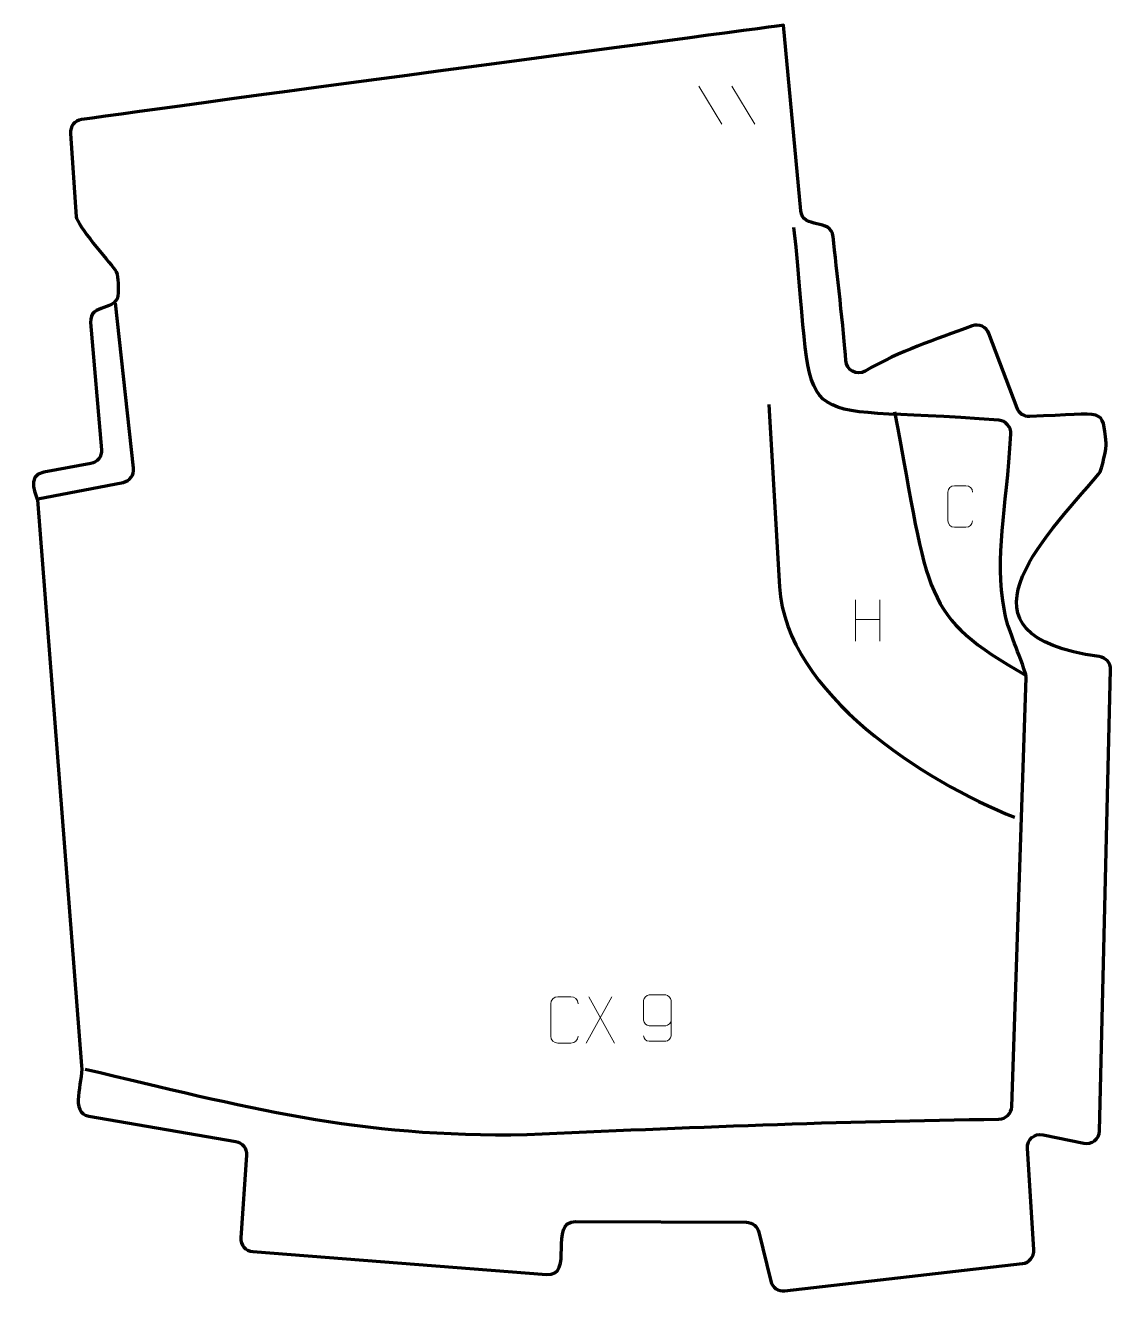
# Model space of a CAD drawing. Header units: millimetres. Extents: x -848 to -264, y 5 to 687.
import ezdxf

# ---------------------------------------------------------------- set-up
doc = ezdxf.new("R2010")
doc.units = ezdxf.units.MM
doc.header["$MEASUREMENT"] = 0
doc.layers.add('layer 1', color=7, linetype='Continuous')
doc.layers.add('layer 2', color=7, linetype='Continuous')

msp = doc.modelspace()

# ---------------------------------------------------------------- linework, layer by layer
at = {"layer": 'layer 1', "color": 230, "lineweight": 200}
msp.add_open_spline([(-817.8397, 635.7799), (-765.8703, 643.3473), (-440.0541, 686.5072), (-440.0541, 686.5072), (-440.0541, 686.5072), (-440.0541, 686.5072), (-430.7722, 586.7597), (-430.7722, 586.7597), (-430.7722, 586.7597), (-429.8172, 576.4957), (-414.4679, 582.9798), (-413.4113, 572.7821), (-413.4113, 572.7821), (-411.6236, 555.5278), (-407.4747, 521.5112), (-406.573, 506.1399), (-406.573, 506.1399), (-406.2786, 500.9013), (-400.5885, 497.8424), (-396.0565, 500.4865), (-396.0565, 500.4865), (-376.9056, 511.6592), (-359.3126, 517.0293), (-338.5541, 524.757), (-338.5541, 524.757), (-334.9523, 526.0978), (-330.9227, 524.2666), (-329.564, 520.6716), (-329.564, 520.6716), (-329.564, 520.6716), (-314.4041, 480.5593), (-314.4041, 480.5593), (-314.4041, 480.5593), (-313.3235, 477.7001), (-310.66, 475.929), (-307.6055, 476.0384), (-307.6055, 476.0384), (-265.4567, 477.5483), (-268.7723, 481.0185), (-266.3857, 461.645), (-266.3857, 461.645), (-266.1702, 459.8962), (-268.5162, 447.3331), (-270.5043, 445.015), (-270.5043, 445.015), (-301.4524, 408.9311), (-352.3264, 357.9482), (-270.1712, 346.8874), (-270.1712, 346.8874), (-266.6175, 346.409), (-264.0213, 343.3673), (-264.1071, 339.7826), (-264.1071, 339.7826), (-264.1071, 339.7826), (-270.0405, 91.6485), (-270.0405, 91.6485), (-270.0405, 91.6485), (-270.1457, 87.2504), (-274.1727, 84.0607), (-278.4781, 84.9655), (-278.4781, 84.9655), (-278.4781, 84.9655), (-300.3964, 89.5713), (-300.3964, 89.5713), (-300.3964, 89.5713), (-304.9478, 90.5277), (-309.1181, 86.916), (-308.8217, 82.2747), (-308.8217, 82.2747), (-308.8217, 82.2747), (-305.3348, 27.6876), (-305.3348, 27.6876), (-305.3348, 27.6876), (-305.097, 23.9648), (-307.8133, 20.7145), (-311.5192, 20.2875), (-311.5192, 20.2875), (-311.5192, 20.2875), (-439.3549, 5.5566), (-439.3549, 5.5566), (-439.3549, 5.5566), (-442.8879, 5.1494), (-446.1276, 7.4127), (-446.9611, 10.87), (-446.9611, 10.87), (-446.9611, 10.87), (-453.291, 37.1263), (-453.291, 37.1263), (-453.291, 37.1263), (-454.0557, 40.298), (-456.7987, 42.4694), (-460.0613, 42.4856), (-460.0613, 42.4856), (-460.0613, 42.4856), (-552.0254, 42.9421), (-552.0254, 42.9421), (-552.0254, 42.9421), (-566.5922, 43.0144), (-552.3972, 13.1741), (-567.5464, 14.3553), (-567.5464, 14.3553), (-567.5464, 14.3553), (-725.7485, 26.6903), (-725.7485, 26.6903), (-725.7485, 26.6903), (-729.5738, 26.9886), (-732.4565, 30.3331), (-732.1871, 34.1605), (-732.1871, 34.1605), (-732.1871, 34.1605), (-729.0592, 78.6108), (-729.0592, 78.6108), (-729.0592, 78.6108), (-728.8059, 82.2122), (-731.2985, 85.3897), (-734.8566, 86.001), (-734.8566, 86.001), (-734.8566, 86.001), (-813.8681, 99.5762), (-813.8681, 99.5762), (-813.8681, 99.5762), (-824.4483, 101.3939), (-817.0758, 117.6035), (-817.7827, 126.6501), (-817.7827, 126.6501), (-817.7827, 126.6501), (-841.5617, 431.1293), (-841.5617, 431.1293), (-841.5617, 431.1293), (-841.6478, 432.2328), (-848.0971, 444.3379), (-838.1648, 446.127), (-838.1648, 446.127), (-838.1648, 446.127), (-812.8855, 450.6806), (-812.8855, 450.6806), (-812.8855, 450.6806), (-809.3179, 451.3232), (-806.8459, 454.5472), (-807.1513, 458.1594), (-807.1513, 458.1594), (-807.1513, 458.1594), (-812.9422, 526.6657), (-812.9422, 526.6657), (-812.9422, 526.6657), (-813.8419, 537.3104), (-797.8585, 532.2658), (-798.1451, 542.6194), (-798.1451, 542.6194), (-798.2709, 547.1656), (-797.7065, 552.3002), (-799.8717, 555.0506), (-799.8717, 555.0506), (-803.4741, 559.6266), (-820.4206, 579.2151), (-820.7146, 583.4927), (-820.7146, 583.4927), (-820.7146, 583.4927), (-823.8004, 628.3747), (-823.8004, 628.3747), (-823.8004, 628.3747), (-824.0518, 632.0302), (-821.4644, 635.2446), (-817.8397, 635.7799)], degree=3, knots=[0, 0, 0, 0, 0.02380952, 0.02380952, 0.02380952, 0.02380952, 0.04761905, 0.04761905, 0.04761905, 0.04761905, 0.07142857, 0.07142857, 0.07142857, 0.07142857, 0.0952381, 0.0952381, 0.0952381, 0.0952381, 0.11904762, 0.11904762, 0.11904762, 0.11904762, 0.14285714, 0.14285714, 0.14285714, 0.14285714, 0.16666667, 0.16666667, 0.16666667, 0.16666667, 0.19047619, 0.19047619, 0.19047619, 0.19047619, 0.21428571, 0.21428571, 0.21428571, 0.21428571, 0.23809524, 0.23809524, 0.23809524, 0.23809524, 0.26190476, 0.26190476, 0.26190476, 0.26190476, 0.28571429, 0.28571429, 0.28571429, 0.28571429, 0.30952381, 0.30952381, 0.30952381, 0.30952381, 0.33333333, 0.33333333, 0.33333333, 0.33333333, 0.35714286, 0.35714286, 0.35714286, 0.35714286, 0.38095238, 0.38095238, 0.38095238, 0.38095238, 0.4047619, 0.4047619, 0.4047619, 0.4047619, 0.42857143, 0.42857143, 0.42857143, 0.42857143, 0.45238095, 0.45238095, 0.45238095, 0.45238095, 0.47619048, 0.47619048, 0.47619048, 0.47619048, 0.5, 0.5, 0.5, 0.5, 0.52380952, 0.52380952, 0.52380952, 0.52380952, 0.54761905, 0.54761905, 0.54761905, 0.54761905, 0.57142857, 0.57142857, 0.57142857, 0.57142857, 0.5952381, 0.5952381, 0.5952381, 0.5952381, 0.61904762, 0.61904762, 0.61904762, 0.61904762, 0.64285714, 0.64285714, 0.64285714, 0.64285714, 0.66666667, 0.66666667, 0.66666667, 0.66666667, 0.69047619, 0.69047619, 0.69047619, 0.69047619, 0.71428571, 0.71428571, 0.71428571, 0.71428571, 0.73809524, 0.73809524, 0.73809524, 0.73809524, 0.76190476, 0.76190476, 0.76190476, 0.76190476, 0.78571429, 0.78571429, 0.78571429, 0.78571429, 0.80952381, 0.80952381, 0.80952381, 0.80952381, 0.83333333, 0.83333333, 0.83333333, 0.83333333, 0.85714286, 0.85714286, 0.85714286, 0.85714286, 0.88095238, 0.88095238, 0.88095238, 0.88095238, 0.9047619, 0.9047619, 0.9047619, 0.9047619, 0.92857143, 0.92857143, 0.92857143, 0.92857143, 0.95238095, 0.95238095, 0.95238095, 0.95238095, 1, 1, 1, 1], dxfattribs=at)
at = {"layer": 'layer 1', "color": 250, "lineweight": 9}
for points in [[(-485.5685, 653.8167), (-485.5685, 653.8167), (-473.2042, 633.2724), (-473.2042, 633.2724)], [(-467.8386, 653.8167), (-467.8386, 653.8167), (-455.4743, 633.2724), (-455.4743, 633.2724)], [(-401.2774, 377.4363), (-401.2774, 377.4363), (-401.2774, 355.2436), (-401.2774, 355.2436)], [(-388.1617, 377.4363), (-388.1617, 377.4363), (-388.1617, 355.086), (-388.1617, 355.086)], [(-401.2599, 366.7939), (-401.2599, 366.7939), (-388.1617, 366.7939), (-388.1617, 366.7939)], [(-532.5453, 163.8383), (-532.5453, 163.8383), (-546.2859, 138.9425), (-546.2859, 138.9425)], [(-544.8313, 163.8383), (-544.8313, 163.8383), (-531.0907, 138.8848), (-531.0907, 138.8848)]]:
    msp.add_open_spline(points, degree=3, dxfattribs=at)
for points, knots in [([(-338.3291, 419.8888), (-338.4543, 417.8078), (-339.9565, 416.4826), (-341.8802, 416.4729), (-341.8802, 416.4729), (-343.9688, 416.4732), (-346.0574, 416.4732), (-348.1457, 416.4729), (-348.1457, 416.4729), (-349.8699, 416.3785), (-351.6363, 418.0664), (-351.6263, 419.8732), (-351.6263, 419.8732), (-351.6259, 425.0414), (-351.6259, 430.2091), (-351.6263, 435.3765), (-351.6263, 435.3765), (-351.6225, 437.2916), (-350.058, 438.8315), (-348.1301, 438.8194), (-348.1301, 438.8194), (-346.0471, 438.8194), (-343.9636, 438.8194), (-341.8802, 438.8194), (-341.8802, 438.8194), (-340.1367, 438.8512), (-338.353, 437.5153), (-338.3291, 435.3319)], [0, 0, 0, 0, 0.125, 0.125, 0.125, 0.125, 0.25, 0.25, 0.25, 0.25, 0.375, 0.375, 0.375, 0.375, 0.5, 0.5, 0.5, 0.5, 0.625, 0.625, 0.625, 0.625, 0.75, 0.75, 0.75, 0.75, 1, 1, 1, 1]), ([(-550.538, 142.7025), (-550.6778, 140.3791), (-552.355, 138.8995), (-554.5027, 138.8887), (-554.5027, 138.8887), (-556.8346, 138.8891), (-559.1665, 138.8891), (-561.498, 138.8887), (-561.498, 138.8887), (-563.423, 138.7833), (-565.3951, 140.6678), (-565.3839, 142.6851), (-565.3839, 142.6851), (-565.3835, 148.4552), (-565.3835, 154.2249), (-565.3839, 159.9942), (-565.3839, 159.9942), (-565.3797, 162.1323), (-563.633, 163.8515), (-561.4806, 163.838), (-561.4806, 163.838), (-559.1549, 163.838), (-556.8288, 163.838), (-554.5027, 163.838), (-554.5027, 163.838), (-552.5561, 163.8735), (-550.5647, 162.382), (-550.538, 159.9444)], [0, 0, 0, 0, 0.125, 0.125, 0.125, 0.125, 0.25, 0.25, 0.25, 0.25, 0.375, 0.375, 0.375, 0.375, 0.5, 0.5, 0.5, 0.5, 0.625, 0.625, 0.625, 0.625, 0.75, 0.75, 0.75, 0.75, 1, 1, 1, 1]), ([(-515.3909, 142.8207), (-515.3668, 141.4812), (-514.0106, 139.8279), (-512.4387, 139.8623), (-512.4387, 139.8623), (-509.4539, 139.8626), (-506.4687, 139.8626), (-503.4833, 139.8623), (-503.4833, 139.8623), (-502.2642, 139.8473), (-500.536, 141.2849), (-500.531, 142.8207), (-500.531, 142.8207), (-500.5313, 149.1811), (-500.5313, 155.5419), (-500.531, 161.9027), (-500.531, 161.9027), (-500.5357, 163.0656), (-502.2642, 164.8367), (-503.4833, 164.8611), (-503.4833, 164.8611), (-506.4687, 164.8608), (-509.4539, 164.8608), (-512.4387, 164.8611), (-512.4387, 164.8611), (-513.7168, 164.8173), (-515.3865, 163.2028), (-515.3909, 161.9027), (-515.3909, 161.9027), (-515.3909, 158.3193), (-515.3909, 154.7363), (-515.3909, 151.1535), (-515.3909, 151.1535), (-515.3524, 149.6753), (-513.7697, 148.2424), (-512.4387, 148.2445), (-512.4387, 148.2445), (-509.4539, 148.2442), (-506.4687, 148.2442), (-503.4833, 148.2445), (-503.4833, 148.2445), (-502.1538, 148.2395), (-500.5108, 149.7467), (-500.5525, 151.1753)], [0, 0, 0, 0, 0.08333333, 0.08333333, 0.08333333, 0.08333333, 0.16666667, 0.16666667, 0.16666667, 0.16666667, 0.25, 0.25, 0.25, 0.25, 0.33333333, 0.33333333, 0.33333333, 0.33333333, 0.41666667, 0.41666667, 0.41666667, 0.41666667, 0.5, 0.5, 0.5, 0.5, 0.58333333, 0.58333333, 0.58333333, 0.58333333, 0.66666667, 0.66666667, 0.66666667, 0.66666667, 0.75, 0.75, 0.75, 0.75, 0.83333333, 0.83333333, 0.83333333, 0.83333333, 1, 1, 1, 1])]:
    msp.add_open_spline(points, degree=3, knots=knots, dxfattribs=at)
at = {"layer": 'layer 2', "color": 142, "lineweight": 200}
for points, knots in [([(-815.8613, 124.9335), (-729.6698, 104.562), (-669.631, 88.0226), (-578.2573, 89.6642), (-578.2573, 89.6642), (-578.188, 89.6655), (-578.1291, 89.6674), (-578.0599, 89.6706), (-578.0599, 89.6706), (-492.4191, 93.6278), (-409.9195, 96.8865), (-324.1822, 97.9641), (-324.1822, 97.9641), (-320.4399, 98.0111), (-317.3992, 100.9891), (-317.2741, 104.7296), (-317.2741, 104.7296), (-317.2741, 104.7296), (-309.5606, 335.4751), (-309.5606, 335.4751), (-309.5606, 335.4751), (-309.5326, 336.3124), (-309.632, 337.0319), (-309.8858, 337.8302), (-309.8858, 337.8302), (-314.2452, 351.5392), (-319.3879, 361.2502), (-321.199, 371.4388), (-321.199, 371.4388), (-326.6534, 402.1209), (-320.1837, 423.9494), (-317.7433, 466.6285), (-317.7433, 466.6285), (-317.5265, 470.4215), (-320.3853, 473.7022), (-324.1724, 474.0058), (-324.1724, 474.0058), (-441.9423, 483.4466), (-421.6388, 460.4212), (-434.4514, 577.7542)], [0, 0, 0, 0, 0.09090909, 0.09090909, 0.09090909, 0.09090909, 0.18181818, 0.18181818, 0.18181818, 0.18181818, 0.27272727, 0.27272727, 0.27272727, 0.27272727, 0.36363636, 0.36363636, 0.36363636, 0.36363636, 0.45454545, 0.45454545, 0.45454545, 0.45454545, 0.54545455, 0.54545455, 0.54545455, 0.54545455, 0.63636364, 0.63636364, 0.63636364, 0.63636364, 0.72727273, 0.72727273, 0.72727273, 0.72727273, 0.81818182, 0.81818182, 0.81818182, 0.81818182, 1, 1, 1, 1]), ([(-841.2781, 431.7274), (-841.2781, 431.7274), (-795.4682, 440.6128), (-795.4682, 440.6128), (-795.4682, 440.6128), (-791.8799, 441.3088), (-789.4422, 444.6199), (-789.8433, 448.2529), (-789.8433, 448.2529), (-789.8433, 448.2529), (-799.6496, 537.0833), (-799.6496, 537.0833)], [0, 0, 0, 0, 0.25, 0.25, 0.25, 0.25, 0.5, 0.5, 0.5, 0.5, 1, 1, 1, 1]), ([(-447.964, 482.4279), (-446.0345, 449.7275), (-444.1049, 417.027), (-442.1755, 384.3266), (-442.1755, 384.3266), (-438.7919, 326.9543), (-364.0331, 279.5423), (-315.7545, 260.4305)], [0, 0, 0, 0, 0.33333333, 0.33333333, 0.33333333, 0.33333333, 1, 1, 1, 1])]:
    msp.add_open_spline(points, degree=3, knots=knots, dxfattribs=at)
msp.add_open_spline([(-380.2872, 478.5041), (-361.2908, 377.5926), (-366.2839, 369.325), (-309.5202, 336.6807)], degree=3, dxfattribs=at)

doc.saveas('drawing.dxf')
